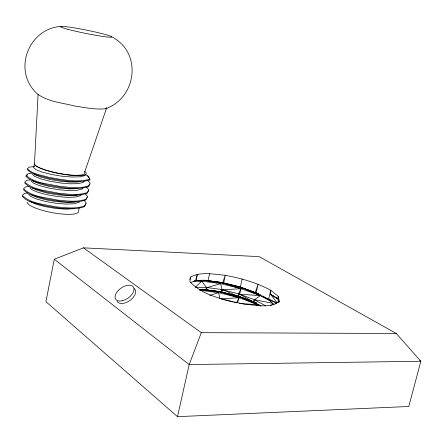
<?xml version="1.0" encoding="UTF-8"?>
<svg xmlns="http://www.w3.org/2000/svg" width="443" height="443" viewBox="0 0 443 443"><rect width="100%" height="100%" fill="white"/><g stroke="black" fill="none" stroke-linecap="round" stroke-linejoin="round"><path stroke-width="0.66" d="M278.813 302.165L276.93 302.552L270.695 294.479L270.756 290.265C256.608 282.579 240.998 278.259 225.249 275.308C213.764 274.317 201.105 271.288 190.412 277.124L189.831 279.749M61.954 26.336C27.881 27.815 11.634 72.098 38.081 94.437L34.465 163.988A25.461 4.879 10.9 0 0 60.719 173.7A25.461 4.879 10.9 0 0 84.425 172.792L106.658 107.904M190.412 277.124L189.981 281.936C204.001 296.411 225.553 299.905 244.398 304.247C255.832 304.834 269.244 308.799 279.317 301.467L278.293 296.323L270.756 290.265L268.558 299.573L274.018 304.618M275.773 303.992L275.945 302.663L268.857 298.92M260.589 294.556L260.285 295.68L254.454 299.723L253.075 301.722L238.218 296.14L221.633 291.898L221.998 289.589L220.664 283.636L220.963 282.512L223.709 282.772L240.322 287.014L258.203 293.665M260.506 306.041L238.218 296.14L238.589 293.831L241.385 287.573L240.322 287.014L242.171 278.996M199.328 289.838L205.973 289.728L206.383 287.446L201.726 281.095L194.433 280.652M85.532 174.647L88.378 176.214L89.951 179.171L89.791 180.008C76.207 183.795 61.887 180.428 48.315 178.136C41.216 175.766 32.605 175.251 27.178 169.564M79.192 207.878L78.588 210.962A26.209 5.947 10.8 0 1 54.007 212.967A26.209 5.947 10.8 0 1 27.123 202.185M54.279 259.227L45.934 301.689L177.488 416.664L408.806 406.486L420.85 361.266L396.286 333.496L259.188 256.635L83.478 247.842L54.279 259.227L189.189 364.561L420.85 361.266L419.654 360.574M195.573 280.784L196.05 280.635L197.362 274.245L195.573 280.784L190.396 282.584M177.488 416.664L189.189 364.561L201.31 332.682L396.286 333.496M209.589 273.636L208.038 280.546L196.05 280.635M276.46 303.937L276.869 302.126L278.774 301.893M260.982 305.903L253.911 302.026L254.454 299.723L238.589 293.831L221.998 289.589L206.383 287.446L195.706 287.585M277.711 298.77L278.293 296.323L278.891 302.27L277.711 298.77L270.695 294.479L274.893 296.854M202.019 279.954L201.726 281.095L195.518 287.125M204.694 280.22L222.735 282.64L225.249 275.308L223.709 282.772L204.024 280.214L220.963 282.512L241.075 288.686L239.563 294.152L238.218 296.14M237.631 302.641L239.303 296.611L218.914 291.555L203.365 289.506M239.436 286.798L220.963 282.512L241.385 287.573L258.668 293.859L255.218 292.546L258.075 284.212L256.176 292.895L268.558 299.573L275.945 302.663M236.49 302.929L238.987 297.724L258.147 304.773L256.558 305.891M86.042 203.752L84.458 206.682C71.041 211.089 56.582 207.734 43.065 205.408C35.999 202.949 27.184 202.368 22.15 196.21M87.36 197.179L85.787 200.037C72.325 204.295 57.9 200.928 44.372 198.614C37.301 196.177 28.535 195.612 23.401 189.571M88.678 190.59L87.121 193.375C73.616 197.478 59.229 194.112 45.684 191.802C38.602 189.388 29.886 188.845 24.658 182.915M81.462 194.422L80.715 195.662L75.543 197.069L67.38 197.368L57.313 196.52L46.952 194.704L38.187 192.373L32.173 189.864L29.891 187.66M90.001 183.983L88.456 186.697C74.911 190.645 60.553 187.278 46.997 184.975C39.909 182.582 31.248 182.056 25.915 176.248L27.488 174.93M82.786 187.788L82.082 189L76.944 190.363L68.621 190.584L58.542 189.715L48.265 187.926L39.427 185.578L33.452 183.153L31.154 181.004M79.507 202.18L74.214 203.769L65.968 204.09L55.995 203.287L45.651 201.471L36.847 199.073L30.899 196.559L28.629 194.294M84.109 181.143L83.367 182.322L78.278 183.635L69.955 183.812L59.96 182.942L50.192 181.259L41.243 178.972L34.715 176.392L32.4 174.365M219.927 298.693L218.609 292.673L218.914 291.555L221.633 291.898L222.884 289.805L241.075 288.686L260.285 295.68L270.917 301.301M203.979 289.506L205.973 289.728L207.318 287.54L220.664 283.636L241.075 288.686M221.998 289.589L220.658 291.771L205.973 289.728M38.081 94.437C48.68 101.951 62.568 102.837 74.861 106.054C84.99 107.583 95.217 109.77 105.5 108.779L106.42 107.76M85.798 174.747L84.74 175.638L79.89 176.823L71.816 177.039L61.289 176.131L51.51 174.448L42.074 172.056L36.016 169.68L33.685 167.653L34.382 163.904A26.381 5.05 11 0 0 64.96 174.52A26.381 5.05 11 0 0 84.774 171.463M278.309 302.303L279.317 301.467M105.5 108.779C136.865 97.809 142.557 52.169 111.47 36.73M270.656 305.36L273.774 304.385M209.711 295.354L218.609 292.673L238.987 297.724L221.489 298.864M74.551 208.426L65.06 209.151L55.01 208.343L44.754 206.56L36.01 204.179L29.831 201.438M75.842 201.753L66.384 202.418L56.327 201.587L46.055 199.804L37.223 197.417L31.099 194.759M77.204 195.058L67.713 195.673L57.645 194.82L47.362 193.037L38.513 190.673L32.372 188.059M80.465 181.475L78.66 181.94L70.376 182.134L60.292 181.231L49.981 179.448L41.105 177.139L35.102 174.769L34.045 173.844M89.951 179.171C76.351 182.926 62.026 179.57 48.453 177.272C41.354 174.913 32.765 174.387 27.333 168.722L29.426 167.05L34.62 166.662M27.704 193.032L24.448 193.408L22.305 195.374C30.783 203.918 44.715 204.212 55.851 206.853C65.387 207.651 75.399 209.279 84.613 205.857L86.213 202.938L83.954 200.319M28.945 186.497L25.688 186.841L23.557 188.735C32.178 197.118 46.017 197.417 57.175 200.059C66.71 200.873 76.694 202.523 85.942 199.212L87.526 196.365L85.255 193.79M30.185 179.947L26.929 180.257L24.814 182.079C33.69 190.318 47.213 190.601 58.504 193.248C68.034 194.073 78.001 195.745 87.277 192.544L88.849 189.776L86.103 186.741M31.425 173.385L28.18 173.662L26.071 175.406C35.08 183.48 48.525 183.779 59.838 186.414C69.363 187.262 79.308 188.951 88.611 185.866L90.167 183.169L87.409 180.196M77.281 188.674L69.042 188.912L58.969 188.037L48.669 186.254L39.804 183.911L33.823 181.503L32.771 180.55M193.613 281.239L201.726 281.095L220.664 283.636L203.348 280.214M199.937 289.661L205.336 289.744M195.917 280.358L207.396 280.557M239.53 303.405L258.147 304.773M203.32 289.495L221.633 291.898M199.693 290.198L218.609 292.673L201.98 289.445M254.454 299.723L272.993 303.322M221.467 299.075L232.569 301.927M233.876 302.259L235.837 302.763M238.987 297.724L218.914 291.555L237.337 295.924L222.884 289.805M255.218 292.546L241.385 287.573L260.285 295.68L239.563 294.152L253.075 301.722L239.303 296.611L256.541 302.951L253.911 302.026M255.107 300.077L265.739 305.88M276.089 297.53L277.888 298.549M265.219 297.403L269.853 300.249M270.695 294.479L278.005 299.047M262.832 295.99L267.888 299.219M87.177 175.91L88.301 176.624L89.049 178.313M83.478 247.842L201.31 332.682M134.157 288.554A10.743 6.13 -35 0 1 130.187 300.243A10.743 6.13 -35 0 1 117.124 301.273M122.523 300.719A10.759 6.113 -34.9 0 0 133.564 287.313A10.759 6.113 -34.9 0 0 117.495 291.344A10.759 6.113 -34.9 0 0 122.523 300.719M67.375 29.177A26.071 1.678 11.4 0 0 110.49 37.195A26.071 1.678 11.4 0 0 80.238 28.928A26.071 1.678 11.4 0 0 67.375 29.177"/></g></svg>
